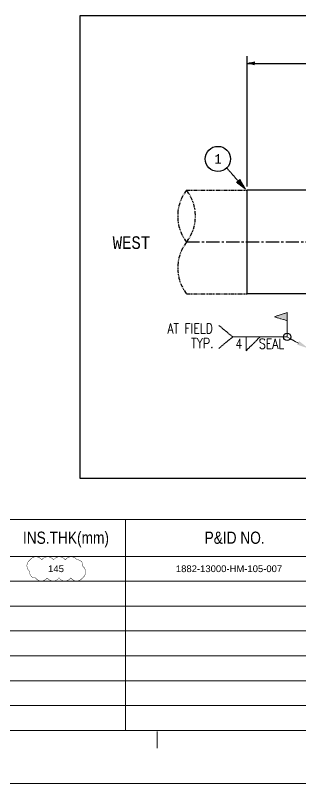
# Model space of a CAD drawing. Header units: inches. Extents: x 1128 to 1969, y -3 to 591.
# Drawn here: x 1392.3 to 1489.1, y -2.6 to 258.5 of the extents above; entities that cross this region are included whole.
import ezdxf
from ezdxf.enums import TextEntityAlignment as Align

# ---------------------------------------------------------------- set-up
doc = ezdxf.new("R2010")
doc.units = ezdxf.units.IN
doc.header["$MEASUREMENT"] = 0
for name, pattern in [('CENTER2', [1.125, 0.75, -0.125, 0.125, -0.125]), ('PHANTOM', [2.5, 1.25, -0.25, 0.25, -0.25, 0.25, -0.25]), ('Solid', [1, 1, 0])]:
    doc.linetypes.add(name, pattern=pattern)
for name, color, linetype in [('1', 7, 'Continuous'), ('2', 2, 'Continuous'), ('4', 7, 'Continuous'), ('6', 6, 'PHANTOM'), ('BG 0 -1', 7, 'Continuous'), ('BG BG BG BG BG 2', 7, 'Continuous'), ('BG BG BG BG TITLETEXT', 7, 'Continuous'), ('ISO-TEXT', 7, 'Continuous'), ('Rev.4', 6, 'Continuous')]:
    doc.layers.add(name, color=color, linetype=linetype)
for name, color, linetype, lineweight in [('dimension', 2, 'Solid', 13), ('weldDimension', 2, 'Solid', 13), ('weldLabel', 2, 'Solid', 13)]:
    doc.layers.add(name, color=color, linetype=linetype, lineweight=lineweight)
doc.styles.add('Arial', font='arial.ttf')
doc.styles.add('fixedText', font='MONOTXT8.shx', dxfattribs={"width": 0.85})
doc.styles.add('MONOTXT', font='MONOTXT.shx', dxfattribs={"width": 0.8})
doc.styles.add('ROMANS', font='romans.shx', dxfattribs={"width": 0.8})

msp = doc.modelspace()

# ---------------------------------------------------------------- linework, layer by layer
at = {"color": 4}
msp.add_circle((1484.55, 149.2), 1.27, dxfattribs=at)
at = {"layer": '1', "color": 1, "linetype": 'CENTER2', "ltscale": 6}
msp.add_line((1450.32, 181.45), (1499.18, 181.45), dxfattribs=at)
at = {"layer": '2', "color": 2}
msp.add_line((1470.92, 200.26), (1470.92, 244.6), dxfattribs=at)
at = {"layer": '2', "color": 4}
msp.add_line((1470.92, 242.15), (1566.67, 242.15), dxfattribs=at)
at = {"layer": '2', "color": 2}
msp.add_lwpolyline([(1414.22, 258.45), (1761.52, 258.45), (1761.52, 101.12), (1414.22, 101.12)], close=True, dxfattribs=at)
at = {"layer": '2', "color": 4}
msp.add_circle((1461.04, 209.66), 4.29, dxfattribs=at)
at = {"layer": '6'}
for p, q in [((1450.4, 199.07), (1470.97, 199.07)), ((1450.4, 163.84), (1470.97, 163.84))]:
    msp.add_line(p, q, dxfattribs=at)
at = {"layer": '6', "color": 2, "linetype": 'ByBlock'}
for p, q in [((1560.33, 199.07), (1470.92, 199.07)), ((1470.97, 163.84), (1470.97, 199.07)), ((1560.33, 163.84), (1470.97, 163.84))]:
    msp.add_line(p, q, dxfattribs=at)
at = {"layer": '6'}
for centre, radius, start, end in [((1461.82, 190.23), 14.44, 142.2626, 217.7374), ((1438.98, 190.23), 14.44, 322.2626, 37.7374), ((1461.69, 172.61), 14.3, 142.1275, 217.8725)]:
    msp.add_arc(centre, radius, start, end, dxfattribs=at)
at = {"layer": 'BG 0 -1', "color": 7, "linetype": 'Continuous', "lineweight": 9}
for p, q in [((1153.54, 15.5), (1944.36, 15.5)), ((1440.38, 15.08), (1440.38, 9.42)), ((1969.43, -2.61), (1128.43, -2.61))]:
    msp.add_line(p, q, dxfattribs=at)
at = {"layer": 'BG BG BG BG BG 2', "color": 2, "linetype": 'Continuous', "lineweight": 15}
for p, q in [((1551.51, 87.1), (1153.54, 87.1)), ((1429.64, 15.5), (1429.64, 87.1)), ((1551.51, 74.63), (1153.54, 74.63)), ((1551.51, 66.18), (1153.54, 66.18)), ((1551.51, 57.73), (1153.54, 57.73)), ((1551.51, 49.28), (1153.54, 49.28)), ((1551.51, 40.83), (1153.54, 40.83)), ((1551.51, 32.38), (1153.54, 32.38)), ((1551.51, 23.93), (1153.54, 23.93))]:
    msp.add_line(p, q, dxfattribs=at)
at = {"layer": 'dimension', "color": 4}
for p, q in [((1484.55, 157.54), (1480.21, 155.97)), ((1484.55, 149.2), (1484.55, 157.54)), ((1480.21, 155.97), (1484.55, 154.77)), ((1461.37, 153.09), (1466.06, 149.2)), ((1461.37, 145.31), (1466.06, 149.2)), ((1484.55, 149.2), (1466.06, 149.2)), ((1470.65, 149.2), (1470.65, 144.51)), ((1470.65, 144.51), (1475.34, 149.2)), ((1488.37, 147.03), (1484.55, 149.2))]:
    msp.add_line(p, q, dxfattribs=at)
for points in [[(1484.55, 157.54), (1484.55, 154.77), (1480.21, 155.97)], [(1488.62, 147.75), (1491.85, 145.23), (1487.98, 146.57)]]:
    msp.add_solid(points, dxfattribs=at)
at = {"layer": 'Rev.4', "color": 1, "const_width": 0.132}
msp.add_lwpolyline([(1397.22, 73.42, -0.520567), (1401.22, 73.42, -0.520567), (1405.22, 73.42, -0.520567), (1409.22, 73.42, -0.520567), (1413.22, 73.42, -0.520567), (1415.09, 71.29, -0.520567), (1415.07, 67.31, -0.520567), (1411.07, 67.31, -0.520567), (1407.07, 67.31, -0.520567), (1403.07, 67.31, -0.520567), (1399.07, 67.31, -0.520567), (1397.22, 69.45, -0.520567)], format="xyb", close=True, dxfattribs=at)
at = {"layer": 'weldDimension', "color": 4, "flags": 128}
msp.add_lwpolyline([(1470.92, 242.15), (1473.41, 241.64), (1473.42, 242.63), (1470.92, 242.15), (1471.42, 242.14), (1473.41, 241.74), (1473.41, 242.54), (1471.42, 242.14), (1471.92, 242.14), (1473.41, 241.84), (1473.41, 242.44), (1471.92, 242.14), (1472.42, 242.14), (1473.41, 241.94), (1473.41, 242.34), (1472.42, 242.14), (1472.92, 242.14), (1473.41, 242.04), (1473.41, 242.24), (1472.92, 242.14)], dxfattribs=at)
at = {"layer": 'weldLabel', "color": 4, "flags": 128}
for points in [[(1464.03, 206.59), (1470.37, 199.44)], [(1470.37, 199.44), (1468.5, 202.63), (1467.41, 201.66), (1470.37, 199.44), (1469.89, 199.98), (1468.39, 202.53), (1467.52, 201.76), (1469.89, 199.98), (1469.41, 200.52), (1468.28, 202.44), (1467.63, 201.85), (1469.41, 200.52), (1468.92, 201.06), (1468.17, 202.34), (1467.74, 201.95), (1468.92, 201.06), (1468.44, 201.6), (1468.06, 202.24), (1467.85, 202.05), (1468.44, 201.6)]]:
    msp.add_lwpolyline(points, dxfattribs=at)

# ---------------------------------------------------------------- texts
at = {"layer": '2', "style": 'fixedText', "width": 0.85}
msp.add_text('1', height=3.3, dxfattribs=at).set_placement((1461.04, 209.66), align=Align.MIDDLE_CENTER)
at = {"layer": '2', "style": 'Arial'}
for s, height, width, p in [('145', 2.293, 1.008516, (1403.37, 71.56)), ('1882-13000-HM-105-007', 2.2931, 1.00296, (1446.78, 71.56))]:
    msp.add_text(s, height=height, dxfattribs=dict(at, width=width)).set_placement(p, align=Align.TOP_LEFT)
at = {"layer": '4', "color": 2, "style": 'ROMANS', "width": 0.8}
for s, p in [('AT FIELD', (1443.87, 150.38)), ('TYP.', (1451.99, 145.38)), ('4', (1466.99, 145.2)), ('SEAL', (1474.96, 145.19))]:
    msp.add_text(s, height=3.39, dxfattribs=at).set_placement(p)
at = {"layer": 'BG BG BG BG TITLETEXT', "color": 4, "style": 'Arial'}
for s, height, width, p in [('INS.THK(mm)', 4.1456, 0.803775, (1409.44, 80.96)), ('P&ID NO.', 4.146, 0.801737, (1466.72, 80.96))]:
    msp.add_text(s, height=height, dxfattribs=dict(at, width=width)).set_placement(p, align=Align.MIDDLE_CENTER)
at = {"layer": 'ISO-TEXT', "color": 2, "style": 'MONOTXT', "width": 0.8566}
msp.add_text('WEST', height=4.29, dxfattribs=at).set_placement((1425.31, 179.09))

doc.saveas('drawing.dxf')
